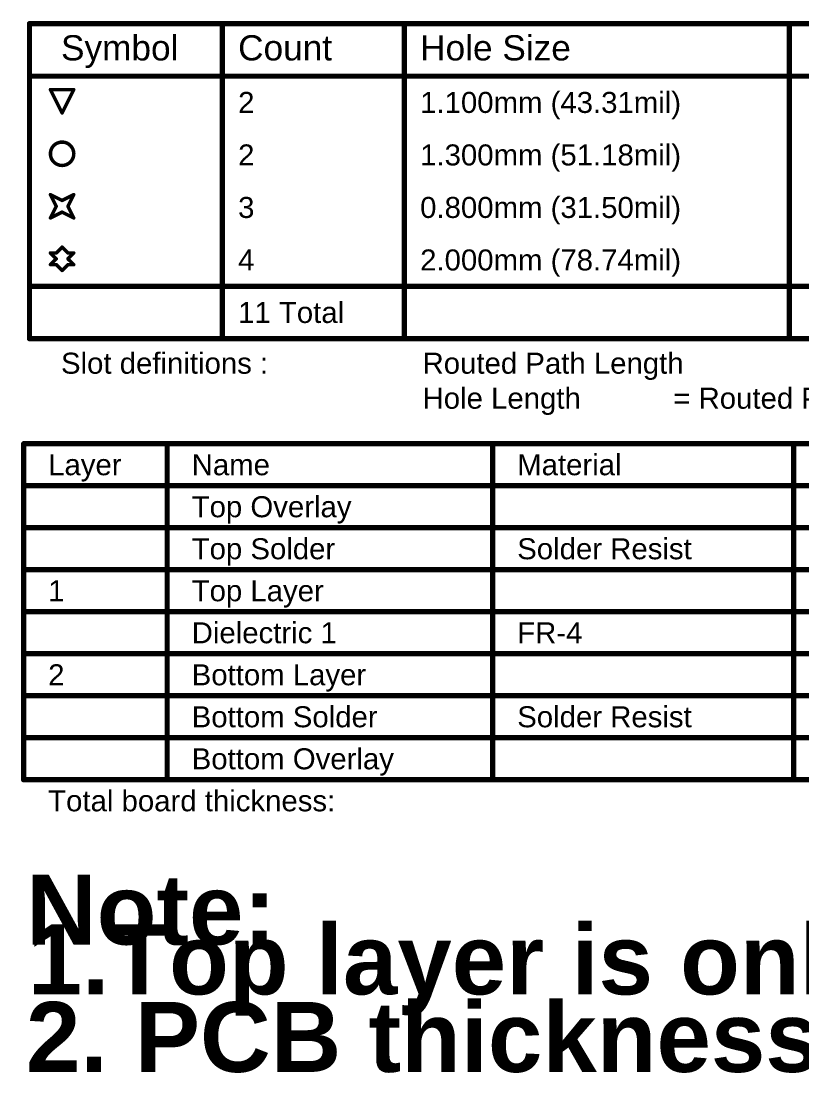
# Model space of a CAD drawing. Header units: inches. Extents: x 0 to 446, y -21 to 70.
# Drawn here: x 105.3 to 162, y -20.7 to 55.7 of the extents above; entities that cross this region are included whole.
import ezdxf

# ---------------------------------------------------------------- set-up
doc = ezdxf.new("R2010")
doc.units = ezdxf.units.IN
doc.layers.add('Drill Drawing', color=1, linetype='Continuous')
doc.layers.add('Fabrication', color=76, linetype='Continuous')
doc.styles.add('Arial', font='', dxfattribs={"height": 0.2})
doc.styles.add('Arial_Bold', font='', dxfattribs={"height": 0.2})
doc.styles.get('Arial').set_extended_font_data('Arial')
doc.styles.get('Arial_Bold').set_extended_font_data('Arial', bold=True)

msp = doc.modelspace()

# ---------------------------------------------------------------- linework, layer by layer
at = {"layer": 'Drill Drawing'}
for points in [[(105.943, 55.463, 0.381, 0.381, 0), (445.496, 55.463, 0.381, 0.381, 0)], [(105.943, 32.603, 0.381, 0.381, 0), (105.943, 55.463, 0.381, 0.381, 0)], [(119.935, 32.603, 0.381, 0.381, 0), (119.935, 55.463, 0.381, 0.381, 0)], [(133.14, 32.603, 0.381, 0.381, 0), (133.14, 55.463, 0.381, 0.381, 0)], [(161.071, 32.603, 0.381, 0.381, 0), (161.071, 55.463, 0.381, 0.381, 0)], [(105.943, 51.653, 0.381, 0.381, 0), (445.496, 51.653, 0.381, 0.381, 0)], [(107.461, 50.68, 0.254, 0.254, 0), (109.155, 50.68, 0.254, 0.254, 0)], [(107.461, 50.68, 0.254, 0.254, 0), (108.308, 48.986, 0.254, 0.254, 0)], [(108.308, 48.986, 0.254, 0.254, 0), (109.155, 50.68, 0.254, 0.254, 0)], [(107.461, 43.06, 0.254, 0.254, 0), (108.308, 42.636, 0.254, 0.254, 0)], [(107.461, 43.06, 0.254, 0.254, 0), (107.885, 42.213, 0.254, 0.254, 0)], [(108.308, 42.636, 0.254, 0.254, 0), (109.155, 43.06, 0.254, 0.254, 0)], [(108.731, 42.213, 0.254, 0.254, 0), (109.155, 43.06, 0.254, 0.254, 0)], [(107.461, 41.366, 0.254, 0.254, 0), (107.885, 42.213, 0.254, 0.254, 0)], [(108.731, 42.213, 0.254, 0.254, 0), (109.155, 41.366, 0.254, 0.254, 0)], [(107.461, 41.366, 0.254, 0.254, 0), (108.308, 41.79, 0.254, 0.254, 0)], [(108.308, 41.79, 0.254, 0.254, 0), (109.155, 41.366, 0.254, 0.254, 0)], [(107.461, 38.826, 0.254, 0.254, 0), (107.885, 38.403, 0.254, 0.254, 0)], [(107.461, 38.826, 0.254, 0.254, 0), (107.885, 38.826, 0.254, 0.254, 0)], [(107.885, 38.826, 0.254, 0.254, 0), (108.308, 39.25, 0.254, 0.254, 0)], [(108.308, 39.25, 0.254, 0.254, 0), (108.731, 38.826, 0.254, 0.254, 0)], [(108.731, 38.826, 0.254, 0.254, 0), (109.155, 38.826, 0.254, 0.254, 0)], [(108.731, 38.403, 0.254, 0.254, 0), (109.155, 38.826, 0.254, 0.254, 0)], [(107.461, 37.98, 0.254, 0.254, 0), (107.885, 38.403, 0.254, 0.254, 0)], [(108.731, 38.403, 0.254, 0.254, 0), (109.155, 37.98, 0.254, 0.254, 0)], [(107.461, 37.98, 0.254, 0.254, 0), (107.885, 37.98, 0.254, 0.254, 0)], [(107.885, 37.98, 0.254, 0.254, 0), (108.308, 37.556, 0.254, 0.254, 0)], [(108.308, 37.556, 0.254, 0.254, 0), (108.731, 37.98, 0.254, 0.254, 0)], [(108.731, 37.98, 0.254, 0.254, 0), (109.155, 37.98, 0.254, 0.254, 0)], [(105.943, 36.413, 0.381, 0.381, 0), (445.496, 36.413, 0.381, 0.381, 0)], [(105.943, 32.603, 0.381, 0.381, 0), (445.496, 32.603, 0.381, 0.381, 0)]]:
    msp.add_lwpolyline(points, format="xyseb", dxfattribs=at)
for points in [[(105.847, 55.463, 0.191, 0.191, 1), (106.038, 55.463, 0.191, 0.191, 1)], [(105.847, 55.463, 0.191, 0.191, 1), (106.038, 55.463, 0.191, 0.191, 1)], [(119.84, 55.463, 0.191, 0.191, 1), (120.03, 55.463, 0.191, 0.191, 1)], [(133.044, 55.463, 0.191, 0.191, 1), (133.235, 55.463, 0.191, 0.191, 1)], [(160.976, 55.463, 0.191, 0.191, 1), (161.167, 55.463, 0.191, 0.191, 1)], [(105.847, 51.653, 0.191, 0.191, 1), (106.038, 51.653, 0.191, 0.191, 1)], [(107.398, 50.68, 0.127, 0.127, 1), (107.525, 50.68, 0.127, 0.127, 1)], [(107.398, 50.68, 0.127, 0.127, 1), (107.525, 50.68, 0.127, 0.127, 1)], [(109.091, 50.68, 0.127, 0.127, 1), (109.218, 50.68, 0.127, 0.127, 1)], [(109.091, 50.68, 0.127, 0.127, 1), (109.218, 50.68, 0.127, 0.127, 1)], [(108.245, 48.986, 0.127, 0.127, 1), (108.372, 48.986, 0.127, 0.127, 1)], [(108.245, 48.986, 0.127, 0.127, 1), (108.372, 48.986, 0.127, 0.127, 1)], [(109.155, 46.023, 0.254, 0.254, 1), (107.461, 46.023, 0.254, 0.254, 1)], [(107.398, 46.023, 0.127, 0.127, 1), (107.525, 46.023, 0.127, 0.127, 1)], [(109.091, 46.023, 0.127, 0.127, 1), (109.218, 46.023, 0.127, 0.127, 1)], [(107.398, 43.06, 0.127, 0.127, 1), (107.525, 43.06, 0.127, 0.127, 1)], [(107.398, 43.06, 0.127, 0.127, 1), (107.525, 43.06, 0.127, 0.127, 1)], [(108.245, 42.636, 0.127, 0.127, 1), (108.372, 42.636, 0.127, 0.127, 1)], [(108.245, 42.636, 0.127, 0.127, 1), (108.372, 42.636, 0.127, 0.127, 1)], [(109.091, 43.06, 0.127, 0.127, 1), (109.218, 43.06, 0.127, 0.127, 1)], [(109.091, 43.06, 0.127, 0.127, 1), (109.218, 43.06, 0.127, 0.127, 1)], [(107.821, 42.213, 0.127, 0.127, 1), (107.948, 42.213, 0.127, 0.127, 1)], [(107.821, 42.213, 0.127, 0.127, 1), (107.948, 42.213, 0.127, 0.127, 1)], [(108.668, 42.213, 0.127, 0.127, 1), (108.795, 42.213, 0.127, 0.127, 1)], [(108.668, 42.213, 0.127, 0.127, 1), (108.795, 42.213, 0.127, 0.127, 1)], [(107.398, 41.366, 0.127, 0.127, 1), (107.525, 41.366, 0.127, 0.127, 1)], [(107.398, 41.366, 0.127, 0.127, 1), (107.525, 41.366, 0.127, 0.127, 1)], [(108.245, 41.79, 0.127, 0.127, 1), (108.372, 41.79, 0.127, 0.127, 1)], [(108.245, 41.79, 0.127, 0.127, 1), (108.372, 41.79, 0.127, 0.127, 1)], [(109.091, 41.366, 0.127, 0.127, 1), (109.218, 41.366, 0.127, 0.127, 1)], [(109.091, 41.366, 0.127, 0.127, 1), (109.218, 41.366, 0.127, 0.127, 1)], [(107.398, 38.826, 0.127, 0.127, 1), (107.525, 38.826, 0.127, 0.127, 1)], [(107.398, 38.826, 0.127, 0.127, 1), (107.525, 38.826, 0.127, 0.127, 1)], [(107.821, 38.826, 0.127, 0.127, 1), (107.948, 38.826, 0.127, 0.127, 1)], [(107.821, 38.826, 0.127, 0.127, 1), (107.948, 38.826, 0.127, 0.127, 1)], [(108.245, 39.25, 0.127, 0.127, 1), (108.372, 39.25, 0.127, 0.127, 1)], [(108.245, 39.25, 0.127, 0.127, 1), (108.372, 39.25, 0.127, 0.127, 1)], [(108.668, 38.826, 0.127, 0.127, 1), (108.795, 38.826, 0.127, 0.127, 1)], [(108.668, 38.826, 0.127, 0.127, 1), (108.795, 38.826, 0.127, 0.127, 1)], [(109.091, 38.826, 0.127, 0.127, 1), (109.218, 38.826, 0.127, 0.127, 1)], [(109.091, 38.826, 0.127, 0.127, 1), (109.218, 38.826, 0.127, 0.127, 1)], [(107.821, 38.403, 0.127, 0.127, 1), (107.948, 38.403, 0.127, 0.127, 1)], [(107.821, 38.403, 0.127, 0.127, 1), (107.948, 38.403, 0.127, 0.127, 1)], [(108.668, 38.403, 0.127, 0.127, 1), (108.795, 38.403, 0.127, 0.127, 1)], [(108.668, 38.403, 0.127, 0.127, 1), (108.795, 38.403, 0.127, 0.127, 1)], [(107.398, 37.98, 0.127, 0.127, 1), (107.525, 37.98, 0.127, 0.127, 1)], [(107.398, 37.98, 0.127, 0.127, 1), (107.525, 37.98, 0.127, 0.127, 1)], [(107.821, 37.98, 0.127, 0.127, 1), (107.948, 37.98, 0.127, 0.127, 1)], [(107.821, 37.98, 0.127, 0.127, 1), (107.948, 37.98, 0.127, 0.127, 1)], [(108.245, 37.556, 0.127, 0.127, 1), (108.372, 37.556, 0.127, 0.127, 1)], [(108.245, 37.556, 0.127, 0.127, 1), (108.372, 37.556, 0.127, 0.127, 1)], [(108.668, 37.98, 0.127, 0.127, 1), (108.795, 37.98, 0.127, 0.127, 1)], [(108.668, 37.98, 0.127, 0.127, 1), (108.795, 37.98, 0.127, 0.127, 1)], [(109.091, 37.98, 0.127, 0.127, 1), (109.218, 37.98, 0.127, 0.127, 1)], [(109.091, 37.98, 0.127, 0.127, 1), (109.218, 37.98, 0.127, 0.127, 1)], [(105.847, 36.413, 0.191, 0.191, 1), (106.038, 36.413, 0.191, 0.191, 1)], [(105.847, 32.603, 0.191, 0.191, 1), (106.038, 32.603, 0.191, 0.191, 1)], [(105.847, 32.603, 0.191, 0.191, 1), (106.038, 32.603, 0.191, 0.191, 1)], [(119.84, 32.603, 0.191, 0.191, 1), (120.03, 32.603, 0.191, 0.191, 1)], [(133.044, 32.603, 0.191, 0.191, 1), (133.235, 32.603, 0.191, 0.191, 1)], [(160.976, 32.603, 0.191, 0.191, 1), (161.167, 32.603, 0.191, 0.191, 1)]]:
    msp.add_lwpolyline(points, format="xyseb", close=True, dxfattribs=at)
at = {"layer": 'Fabrication'}
for points in [[(105.52, 24.983, 0.381, 0.381, 0), (220.806, 24.983, 0.381, 0.381, 0)], [(105.52, 0.599, 0.381, 0.381, 0), (105.52, 24.983, 0.381, 0.381, 0)], [(115.932, 0.599, 0.381, 0.381, 0), (115.932, 24.983, 0.381, 0.381, 0)], [(139.548, 0.599, 0.381, 0.381, 0), (139.548, 24.983, 0.381, 0.381, 0)], [(161.386, 0.599, 0.381, 0.381, 0), (161.386, 24.983, 0.381, 0.381, 0)], [(105.52, 21.935, 0.381, 0.381, 0), (220.806, 21.935, 0.381, 0.381, 0)], [(105.52, 18.887, 0.381, 0.381, 0), (115.932, 18.887, 0.381, 0.381, 0)], [(115.932, 18.887, 0.381, 0.381, 0), (139.548, 18.887, 0.381, 0.381, 0)], [(139.548, 18.887, 0.381, 0.381, 0), (161.386, 18.887, 0.381, 0.381, 0)], [(161.386, 18.887, 0.381, 0.381, 0), (177.892, 18.887, 0.381, 0.381, 0)], [(105.52, 15.839, 0.381, 0.381, 0), (115.932, 15.839, 0.381, 0.381, 0)], [(115.932, 15.839, 0.381, 0.381, 0), (139.548, 15.839, 0.381, 0.381, 0)], [(139.548, 15.839, 0.381, 0.381, 0), (161.386, 15.839, 0.381, 0.381, 0)], [(161.386, 15.839, 0.381, 0.381, 0), (177.892, 15.839, 0.381, 0.381, 0)], [(105.52, 12.791, 0.381, 0.381, 0), (115.932, 12.791, 0.381, 0.381, 0)], [(115.932, 12.791, 0.381, 0.381, 0), (139.548, 12.791, 0.381, 0.381, 0)], [(139.548, 12.791, 0.381, 0.381, 0), (161.386, 12.791, 0.381, 0.381, 0)], [(161.386, 12.791, 0.381, 0.381, 0), (177.892, 12.791, 0.381, 0.381, 0)], [(105.52, 9.743, 0.381, 0.381, 0), (115.932, 9.743, 0.381, 0.381, 0)], [(115.932, 9.743, 0.381, 0.381, 0), (139.548, 9.743, 0.381, 0.381, 0)], [(139.548, 9.743, 0.381, 0.381, 0), (161.386, 9.743, 0.381, 0.381, 0)], [(161.386, 9.743, 0.381, 0.381, 0), (177.892, 9.743, 0.381, 0.381, 0)], [(105.52, 6.695, 0.381, 0.381, 0), (115.932, 6.695, 0.381, 0.381, 0)], [(115.932, 6.695, 0.381, 0.381, 0), (139.548, 6.695, 0.381, 0.381, 0)], [(139.548, 6.695, 0.381, 0.381, 0), (161.386, 6.695, 0.381, 0.381, 0)], [(161.386, 6.695, 0.381, 0.381, 0), (177.892, 6.695, 0.381, 0.381, 0)], [(105.52, 3.647, 0.381, 0.381, 0), (115.932, 3.647, 0.381, 0.381, 0)], [(115.932, 3.647, 0.381, 0.381, 0), (139.548, 3.647, 0.381, 0.381, 0)], [(139.548, 3.647, 0.381, 0.381, 0), (161.386, 3.647, 0.381, 0.381, 0)], [(161.386, 3.647, 0.381, 0.381, 0), (177.892, 3.647, 0.381, 0.381, 0)], [(105.52, 0.599, 0.381, 0.381, 0), (115.932, 0.599, 0.381, 0.381, 0)], [(115.932, 0.599, 0.381, 0.381, 0), (139.548, 0.599, 0.381, 0.381, 0)], [(139.548, 0.599, 0.381, 0.381, 0), (161.386, 0.599, 0.381, 0.381, 0)], [(161.386, 0.599, 0.381, 0.381, 0), (177.892, 0.599, 0.381, 0.381, 0)]]:
    msp.add_lwpolyline(points, format="xyseb", dxfattribs=at)
for points in [[(105.425, 24.983, 0.191, 0.191, 1), (105.616, 24.983, 0.191, 0.191, 1)], [(105.425, 24.983, 0.191, 0.191, 1), (105.616, 24.983, 0.191, 0.191, 1)], [(115.837, 24.983, 0.191, 0.191, 1), (116.027, 24.983, 0.191, 0.191, 1)], [(139.453, 24.983, 0.191, 0.191, 1), (139.643, 24.983, 0.191, 0.191, 1)], [(161.291, 24.983, 0.191, 0.191, 1), (161.481, 24.983, 0.191, 0.191, 1)], [(105.425, 21.935, 0.191, 0.191, 1), (105.616, 21.935, 0.191, 0.191, 1)], [(105.425, 18.887, 0.191, 0.191, 1), (105.616, 18.887, 0.191, 0.191, 1)], [(115.837, 18.887, 0.191, 0.191, 1), (116.027, 18.887, 0.191, 0.191, 1)], [(115.837, 18.887, 0.191, 0.191, 1), (116.027, 18.887, 0.191, 0.191, 1)], [(139.453, 18.887, 0.191, 0.191, 1), (139.643, 18.887, 0.191, 0.191, 1)], [(139.453, 18.887, 0.191, 0.191, 1), (139.643, 18.887, 0.191, 0.191, 1)], [(161.291, 18.887, 0.191, 0.191, 1), (161.481, 18.887, 0.191, 0.191, 1)], [(161.291, 18.887, 0.191, 0.191, 1), (161.481, 18.887, 0.191, 0.191, 1)], [(105.425, 15.839, 0.191, 0.191, 1), (105.616, 15.839, 0.191, 0.191, 1)], [(115.837, 15.839, 0.191, 0.191, 1), (116.027, 15.839, 0.191, 0.191, 1)], [(115.837, 15.839, 0.191, 0.191, 1), (116.027, 15.839, 0.191, 0.191, 1)], [(139.453, 15.839, 0.191, 0.191, 1), (139.643, 15.839, 0.191, 0.191, 1)], [(139.453, 15.839, 0.191, 0.191, 1), (139.643, 15.839, 0.191, 0.191, 1)], [(161.291, 15.839, 0.191, 0.191, 1), (161.481, 15.839, 0.191, 0.191, 1)], [(161.291, 15.839, 0.191, 0.191, 1), (161.481, 15.839, 0.191, 0.191, 1)], [(105.425, 12.791, 0.191, 0.191, 1), (105.616, 12.791, 0.191, 0.191, 1)], [(115.837, 12.791, 0.191, 0.191, 1), (116.027, 12.791, 0.191, 0.191, 1)], [(115.837, 12.791, 0.191, 0.191, 1), (116.027, 12.791, 0.191, 0.191, 1)], [(139.453, 12.791, 0.191, 0.191, 1), (139.643, 12.791, 0.191, 0.191, 1)], [(139.453, 12.791, 0.191, 0.191, 1), (139.643, 12.791, 0.191, 0.191, 1)], [(161.291, 12.791, 0.191, 0.191, 1), (161.481, 12.791, 0.191, 0.191, 1)], [(161.291, 12.791, 0.191, 0.191, 1), (161.481, 12.791, 0.191, 0.191, 1)], [(105.425, 9.743, 0.191, 0.191, 1), (105.616, 9.743, 0.191, 0.191, 1)], [(115.837, 9.743, 0.191, 0.191, 1), (116.027, 9.743, 0.191, 0.191, 1)], [(115.837, 9.743, 0.191, 0.191, 1), (116.027, 9.743, 0.191, 0.191, 1)], [(139.453, 9.743, 0.191, 0.191, 1), (139.643, 9.743, 0.191, 0.191, 1)], [(139.453, 9.743, 0.191, 0.191, 1), (139.643, 9.743, 0.191, 0.191, 1)], [(161.291, 9.743, 0.191, 0.191, 1), (161.481, 9.743, 0.191, 0.191, 1)], [(161.291, 9.743, 0.191, 0.191, 1), (161.481, 9.743, 0.191, 0.191, 1)], [(105.425, 6.695, 0.191, 0.191, 1), (105.616, 6.695, 0.191, 0.191, 1)], [(115.837, 6.695, 0.191, 0.191, 1), (116.027, 6.695, 0.191, 0.191, 1)], [(115.837, 6.695, 0.191, 0.191, 1), (116.027, 6.695, 0.191, 0.191, 1)], [(139.453, 6.695, 0.191, 0.191, 1), (139.643, 6.695, 0.191, 0.191, 1)], [(139.453, 6.695, 0.191, 0.191, 1), (139.643, 6.695, 0.191, 0.191, 1)], [(161.291, 6.695, 0.191, 0.191, 1), (161.481, 6.695, 0.191, 0.191, 1)], [(161.291, 6.695, 0.191, 0.191, 1), (161.481, 6.695, 0.191, 0.191, 1)], [(105.425, 3.647, 0.191, 0.191, 1), (105.616, 3.647, 0.191, 0.191, 1)], [(115.837, 3.647, 0.191, 0.191, 1), (116.027, 3.647, 0.191, 0.191, 1)], [(115.837, 3.647, 0.191, 0.191, 1), (116.027, 3.647, 0.191, 0.191, 1)], [(139.453, 3.647, 0.191, 0.191, 1), (139.643, 3.647, 0.191, 0.191, 1)], [(139.453, 3.647, 0.191, 0.191, 1), (139.643, 3.647, 0.191, 0.191, 1)], [(161.291, 3.647, 0.191, 0.191, 1), (161.481, 3.647, 0.191, 0.191, 1)], [(161.291, 3.647, 0.191, 0.191, 1), (161.481, 3.647, 0.191, 0.191, 1)], [(105.425, 0.599, 0.191, 0.191, 1), (105.616, 0.599, 0.191, 0.191, 1)], [(105.425, 0.599, 0.191, 0.191, 1), (105.616, 0.599, 0.191, 0.191, 1)], [(115.837, 0.599, 0.191, 0.191, 1), (116.027, 0.599, 0.191, 0.191, 1)], [(115.837, 0.599, 0.191, 0.191, 1), (116.027, 0.599, 0.191, 0.191, 1)], [(115.837, 0.599, 0.191, 0.191, 1), (116.027, 0.599, 0.191, 0.191, 1)], [(139.453, 0.599, 0.191, 0.191, 1), (139.643, 0.599, 0.191, 0.191, 1)], [(139.453, 0.599, 0.191, 0.191, 1), (139.643, 0.599, 0.191, 0.191, 1)], [(139.453, 0.599, 0.191, 0.191, 1), (139.643, 0.599, 0.191, 0.191, 1)], [(161.291, 0.599, 0.191, 0.191, 1), (161.481, 0.599, 0.191, 0.191, 1)], [(161.291, 0.599, 0.191, 0.191, 1), (161.481, 0.599, 0.191, 0.191, 1)], [(161.291, 0.599, 0.191, 0.191, 1), (161.481, 0.599, 0.191, 0.191, 1)]]:
    msp.add_lwpolyline(points, format="xyseb", close=True, dxfattribs=at)

# ---------------------------------------------------------------- texts
at = {"layer": 'Drill Drawing', "style": 'Arial'}
for s, height, p in [('Symbol', 1.8288, (108.229, 52.796)), ('Count', 1.8288, (121.078, 52.796)), ('Hole Size', 1.8288, (134.283, 52.796)), ('2', 1.524, (121.078, 48.986)), ('1.100mm (43.31mil)', 1.524, (134.283, 48.986)), ('2', 1.524, (121.078, 45.176)), ('1.300mm (51.18mil)', 1.524, (134.283, 45.176)), ('3', 1.524, (121.078, 41.366)), ('0.800mm (31.50mil)', 1.524, (134.283, 41.366)), ('4', 1.524, (121.078, 37.556)), ('2.000mm (78.74mil)', 1.524, (134.283, 37.556)), ('11 Total', 1.524, (121.078, 33.746)), ('Slot definitions :', 1.524, (108.229, 30.064)), ('Routed Path Length', 1.524, (134.459, 30.064)), ('Hole Length', 1.524, (134.459, 27.525)), (' = Routed Path Length + Tool Size = Slot length as defined in the PCB layout', 1.524, (152.056, 27.525))]:
    msp.add_text(s, height=height, dxfattribs=at).set_placement(p)
at = {"layer": 'Fabrication'}
for s, height, style, p in [('Layer', 1.524, 'Arial', (107.298, 22.697)), ('Name', 1.524, 'Arial', (117.71, 22.697)), ('Material', 1.524, 'Arial', (141.326, 22.697)), ('Top Overlay', 1.524, 'Arial', (117.71, 19.649)), ('Top Solder', 1.524, 'Arial', (117.71, 16.601)), ('Solder Resist', 1.524, 'Arial', (141.326, 16.601)), ('1', 1.524, 'Arial', (107.298, 13.553)), ('Top Layer', 1.524, 'Arial', (117.71, 13.553)), ('Dielectric 1', 1.524, 'Arial', (117.71, 10.505)), ('FR-4', 1.524, 'Arial', (141.326, 10.505)), ('2', 1.524, 'Arial', (107.298, 7.457)), ('Bottom Layer', 1.524, 'Arial', (117.71, 7.457)), ('Bottom Solder', 1.524, 'Arial', (117.71, 4.409)), ('Solder Resist', 1.524, 'Arial', (141.326, 4.409)), ('Bottom Overlay', 1.524, 'Arial', (117.71, 1.361)), ('Total board thickness:', 1.524, 'Arial', (107.298, -1.687)), ('Note:', 5.08, 'Arial_Bold', (105.692, -11.356)), ('1.Top layer is only signal layer in PCB', 5.08, 'Arial_Bold', (105.819, -14.974)), ('2. PCB thickness would be 1.2mm', 5.08, 'Arial_Bold', (105.692, -20.601))]:
    msp.add_text(s, height=height, dxfattribs=dict(at, style=style)).set_placement(p)

doc.saveas('drawing.dxf')
